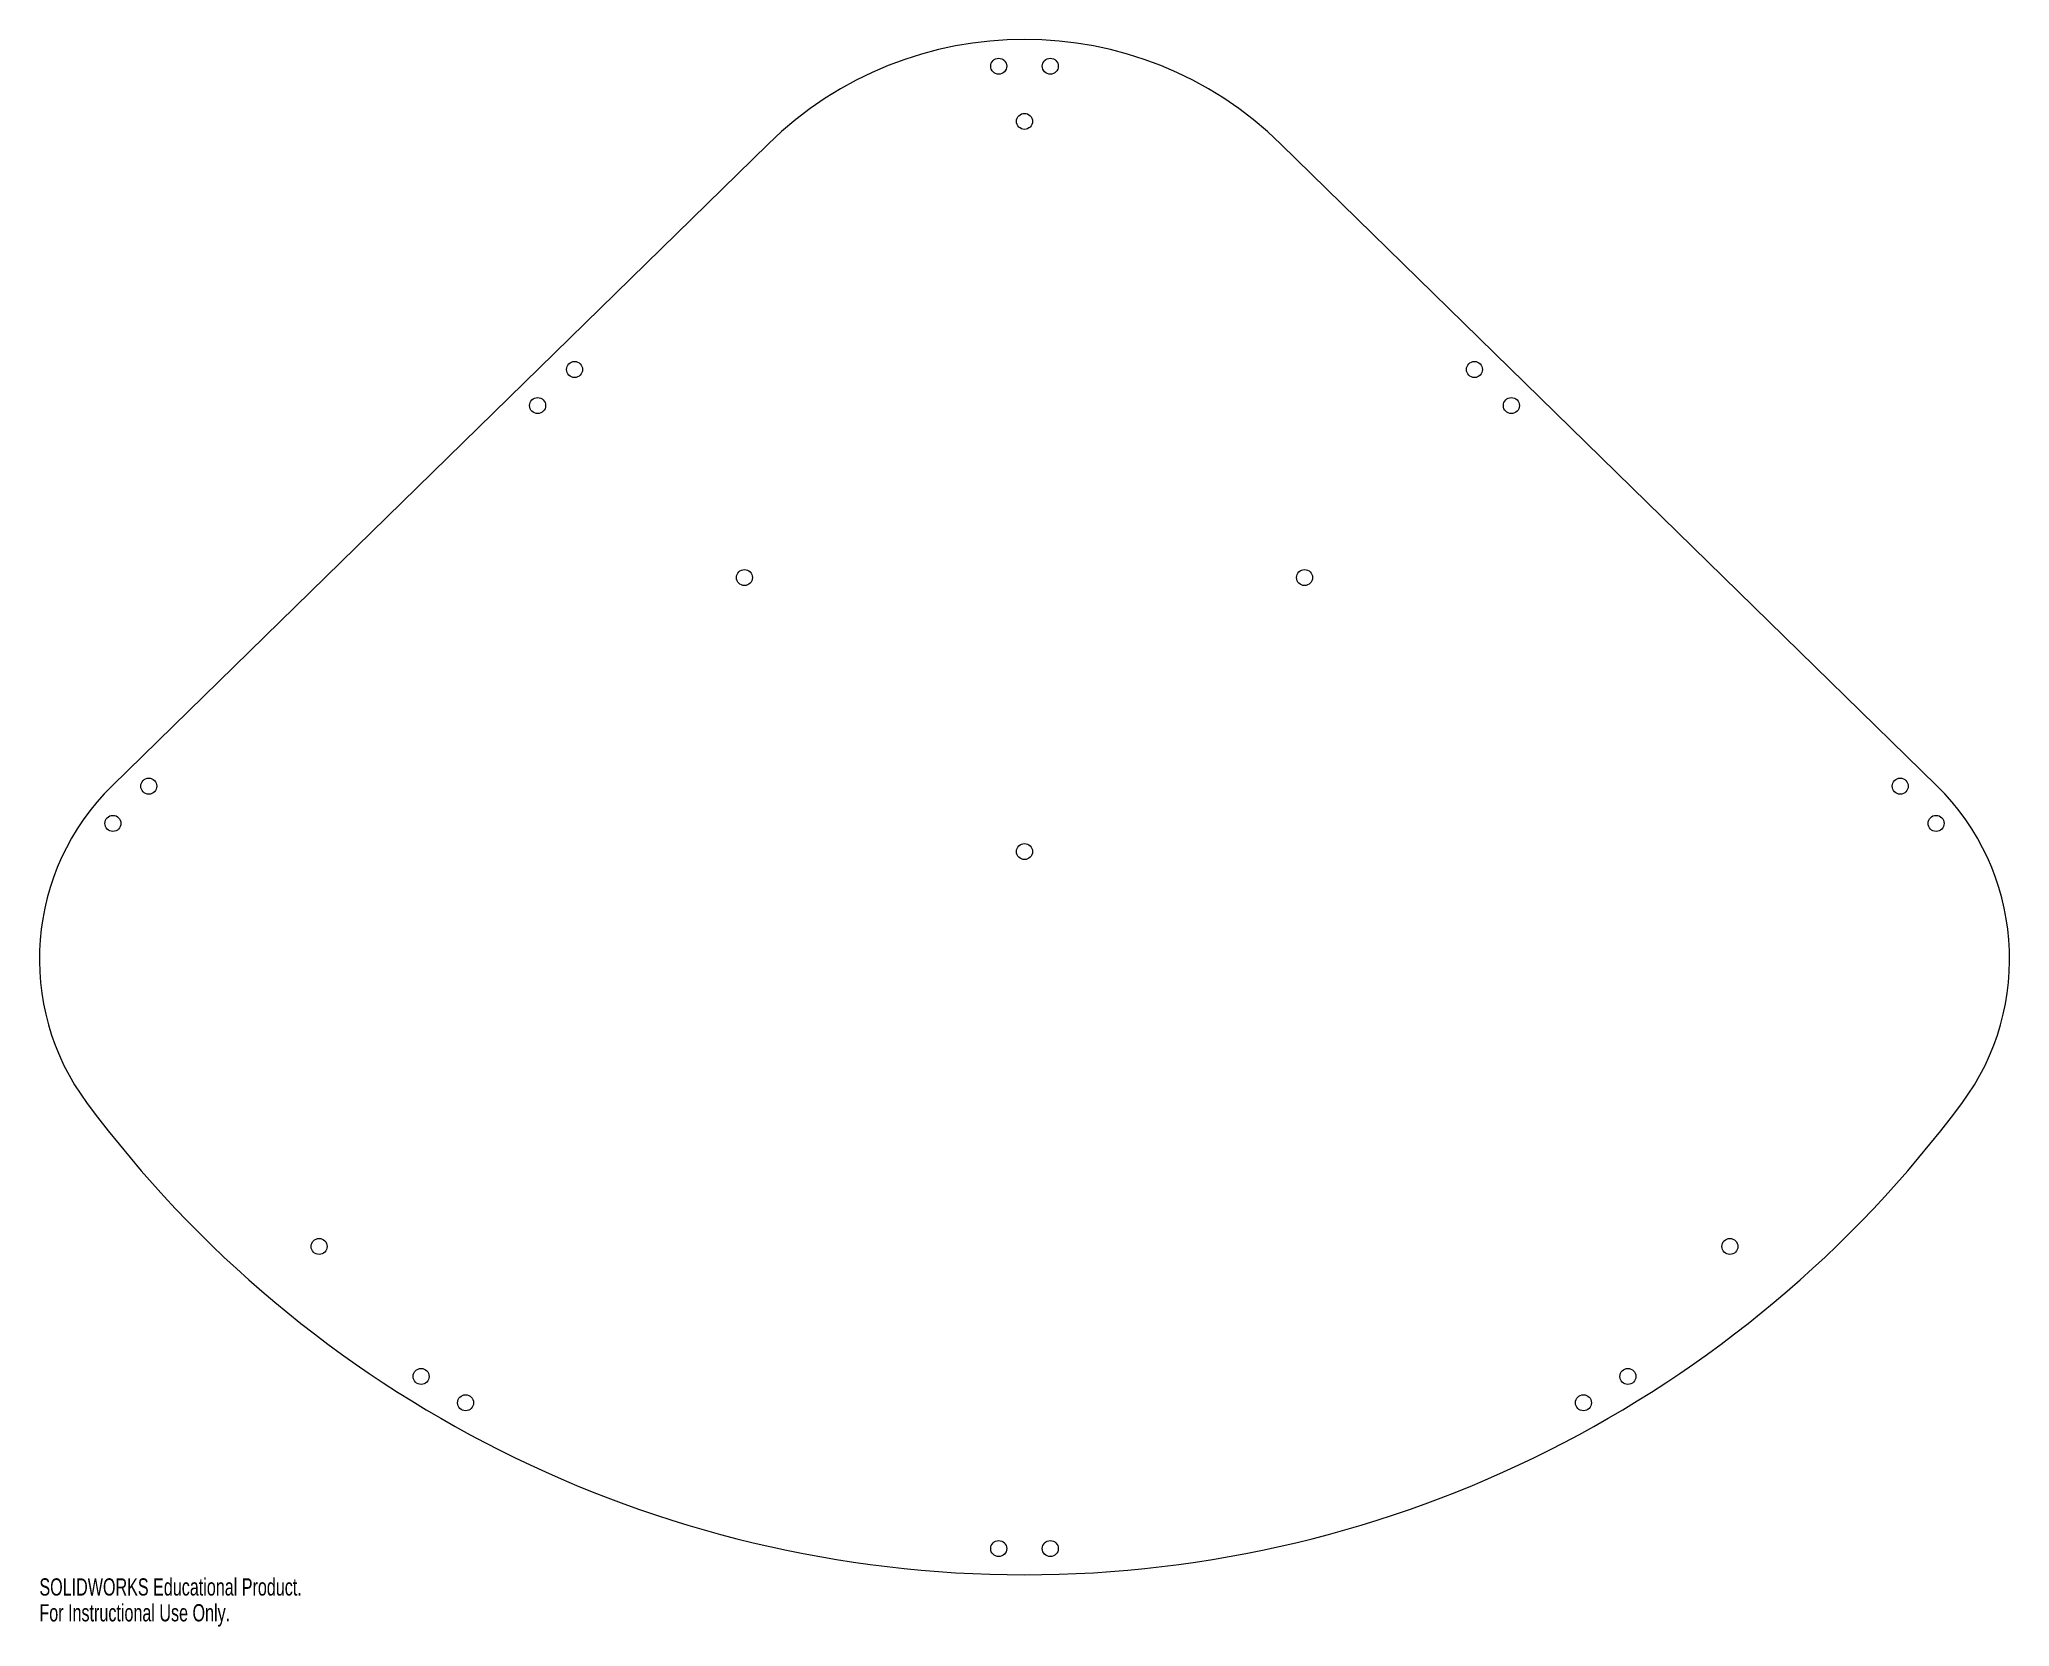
# Model space of a CAD drawing. Header units: millimetres. Extents: x -277 to 277, y -343 to 103.
import ezdxf

# ---------------------------------------------------------------- set-up
doc = ezdxf.new("R2010")
doc.units = ezdxf.units.MM
doc.styles.add('SLDTEXTSTYLE0', font='TXT', dxfattribs={"width": 0.7})

msp = doc.modelspace()

# ---------------------------------------------------------------- linework, layer by layer
at = {"color": 7, "linetype": 'Continuous', "lineweight": 15}
for p, q in [((-72.02, 73.63), (-256.2, -106.52)), ((256.2, -106.52), (72.02, 73.63))]:
    msp.add_line(p, q, dxfattribs=at)
for centre in [(-7.25, 95.48), (7.25, 95.48), (0, 80), (-126.37, 10.34), (126.37, 10.34), (-136.73, 0.2), (136.73, 0.2), (-78.64, -48.08), (78.64, -48.08), (-245.95, -106.63), (245.95, -106.63), (-256.01, -117.08), (256.01, -117.08), (0, -125), (-198.09, -235.85), (198.09, -235.85), (-169.45, -272.34), (169.45, -272.34), (-156.97, -279.72), (156.97, -279.72), (-7.25, -320.67), (7.25, -320.67)]:
    msp.add_circle(centre, 2.25, dxfattribs=at)
for centre, radius, start, end in [((0, 0), 103, 45.6331, 134.3669), ((-208.65, -155.13), 68, 134.3669, 216.6305), ((208.65, -155.13), 68, 323.3695, 45.6331), ((0, 0), 328, 216.6305, 323.3695)]:
    msp.add_arc(centre, radius, start, end, dxfattribs=at)

# ---------------------------------------------------------------- texts
at = {"color": 7, "linetype": 'Continuous', "char_height": 4.8336, "attachment_point": 1, "style": 'SLDTEXTSTYLE0'}
for s, insert in [('SOLIDWORKS Educational Product.', (-276.65, -329.02)), ('For Instructional Use Only.', (-276.65, -336.27))]:
    msp.add_mtext(s, dxfattribs=dict(at, insert=insert))

doc.saveas('drawing.dxf')
